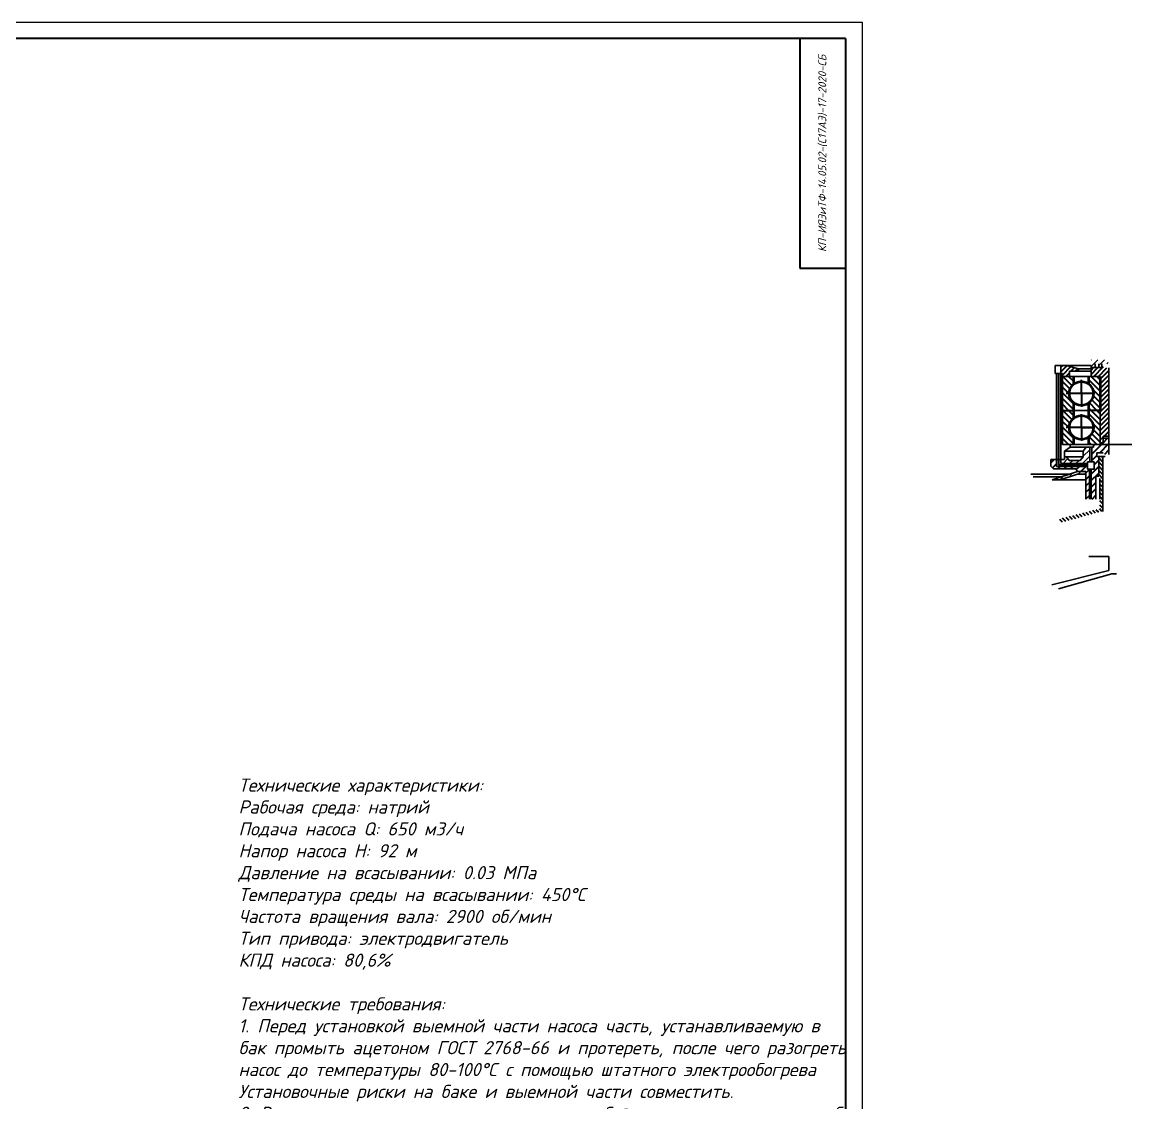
# Model space of a CAD drawing. Header units: millimetres. Extents: x 2879 to 23223, y -3142 to 6314.
# Drawn here: x 22884.4 to 23222.5, y -2630.7 to -2301.4 of the extents above; entities that cross this region are included whole.
import ezdxf

# ---------------------------------------------------------------- set-up
doc = ezdxf.new("R2010")
doc.units = ezdxf.units.MM
doc.layers.get('0').update_dxf_attribs({"lineweight": 40})
doc.layers.add('Размеры', color=7, linetype='Continuous', lineweight=20)
doc.layers.add('Тонкая', color=7, linetype='Continuous', lineweight=25)
doc.styles.add('Размер', font='isocpeur.ttf', dxfattribs={"oblique": 15})
doc.styles.add('Размеры', font='isocpeur.ttf', dxfattribs={"oblique": 15})
pattern_1 = [(45, (21343.6689, -5286.0134), (-0.7118318, 0.7118318), [])]
pattern_2 = [(45, (23243.6135, -2994.7924), (-0.9851186, 0.9851186), [])]

msp = doc.modelspace()

# ---------------------------------------------------------------- hatches: boundary and pattern name
at = {"ltscale": 0.5}
h = msp.add_hatch(dxfattribs=at)
h.set_pattern_fill('ANSI31', color=0, scale=0.317065, style=0)
h.set_pattern_definition(pattern_1)
h.paths.add_polyline_path([(23203.503, -2407.803), (23206.261, -2407.803), (23206.261, -2407.031), (23202.636, -2406.014), (23200.93, -2406.014), (23200.93, -2408.492), (23201.384, -2408.492), (23201.384, -2409.366), (23203.503, -2409.366)])
at = {"lineweight": -3}
h = msp.add_hatch(dxfattribs=at)
h.set_pattern_fill('ANSI31', color=0, scale=0.438793, style=0)
h.set_pattern_definition([(45, (23243.6135, -2989.5564), (-0.9851186, 0.9851186), [])])
h.paths.add_polyline_path([(23215.343, -2404.545), (23215.343, -2404.289), (23210.136, -2404.289), (23210.136, -2406.014), (23210.136, -2406.683), (23211.362, -2406.683), (23211.362, -2405.525), (23212.462, -2405.525), (23212.462, -2406.683), (23213.385, -2406.683), (23213.385, -2405.525), (23213.943, -2405.525), (23215.343, -2405.525)])
at = {"ltscale": 0.5}
h = msp.add_hatch(dxfattribs=at)
h.set_pattern_fill('ANSI31', color=0, scale=0.317065, style=0)
h.set_pattern_definition(pattern_1)
h.paths.add_polyline_path([(23212.919, -2429.582), (23213.823, -2429.582), (23213.823, -2427.581), (23215.558, -2427.581), (23215.558, -2406.784), (23213.943, -2406.784), (23213.943, -2405.525), (23213.385, -2405.525), (23213.385, -2406.683), (23210.136, -2406.683), (23210.136, -2409.366), (23212.919, -2409.366)])
h = msp.add_hatch()
h.set_pattern_fill('ANSI31', color=0, scale=0.38444, angle=-90, style=0)
h.set_pattern_definition([(315, (22951.6299, -2218.1673), (0.8630924, 0.8630924), [])])
h.paths.add_polyline_path([(23210.803, -2414.558, -0.2255124), (23209.457, -2417.39), (23209.457, -2419.748), (23212.917, -2419.748), (23212.917, -2409.368), (23209.457, -2409.368), (23209.457, -2411.727, -0.2255124)])
h.paths.add_polyline_path([(23204.844, -2411.727), (23204.844, -2409.368), (23203.883, -2409.368), (23201.384, -2409.368), (23201.384, -2419.748), (23204.844, -2419.748), (23204.844, -2417.39, -0.2255124), (23203.498, -2414.558, -0.2255124)])
h = msp.add_hatch()
h.set_pattern_fill('ANSI31', color=0, scale=0.38444, angle=-90, style=0)
h.set_pattern_definition([(315, (22951.6299, -2228.5472), (0.8630924, 0.8630924), [])])
h.paths.add_polyline_path([(23210.803, -2424.938, -0.2255124), (23209.457, -2427.77), (23209.457, -2430.128), (23212.917, -2430.128), (23212.917, -2419.748), (23209.457, -2419.748), (23209.457, -2422.107, -0.2255124)])
h.paths.add_polyline_path([(23204.844, -2422.107), (23204.844, -2419.748), (23203.883, -2419.748), (23201.384, -2419.748), (23201.384, -2430.128), (23204.844, -2430.128), (23204.844, -2427.77, -0.2255124), (23203.498, -2424.938, -0.2255124)])
h = msp.add_hatch()
h.set_pattern_fill('ANSI31', color=0, scale=0.438793, style=0)
h.set_pattern_definition(pattern_2)
h.paths.add_polyline_path([(23212.465, -2433.807), (23211.862, -2433.807), (23211.862, -2432.604), (23213.765, -2432.604), (23214.421, -2433.159), (23215.558, -2433.159), (23215.558, -2428.23), (23213.823, -2428.23), (23213.823, -2429.582), (23212.919, -2429.582), (23212.919, -2430.128), (23210.881, -2430.128), (23210.881, -2430.975), (23210.38, -2430.975), (23210.38, -2435.433), (23211.071, -2435.433), (23211.071, -2437.629), (23210.164, -2437.629), (23210.164, -2446.783), (23211.594, -2446.783), (23211.594, -2439.72), (23212.465, -2439.72)])
h = msp.add_hatch()
h.set_pattern_fill('ANSI31', color=0, scale=0.28476, angle=90, style=0)
h.set_pattern_definition([(135, (21343.6689, -5286.0134), (-0.63930443, -0.63930443), [])])
h.paths.add_polyline_path([(23213.731, -2433.807), (23212.465, -2433.807), (23212.465, -2439.72), (23212.781, -2440.481), (23212.781, -2446.783), (23212.781, -2449.746), (23200.657, -2452.79), (23200.489, -2452.832), (23200.489, -2453.673), (23202.091, -2453.673), (23213.47, -2450.493), (23213.731, -2450.493)])
at = {"lineweight": -3}
h = msp.add_hatch(dxfattribs=at)
h.set_pattern_fill('ANSI31', color=0, scale=0.438793, style=0)
h.set_pattern_definition(pattern_2)
h.paths.add_polyline_path([(23209.724, -2430.975), (23208.606, -2430.975), (23207.754, -2432.17), (23207.754, -2433.904), (23206.751, -2434.944), (23203.436, -2434.944), (23202.665, -2433.904), (23202.048, -2433.904), (23202.048, -2434.637), (23200.93, -2434.637), (23200.93, -2435.907), (23209.013, -2435.907), (23209.013, -2435.433), (23209.724, -2435.433)])
h = msp.add_hatch()
h.set_pattern_fill('ANSI31', color=0, scale=0.438793, style=0)
h.set_pattern_definition(pattern_2)
h.paths.add_polyline_path([(23209.606, -2437.629), (23209.013, -2437.629), (23209.013, -2436.827), (23199.546, -2436.827), (23199.546, -2434.637), (23197.811, -2434.637), (23197.811, -2435.311), (23197.811, -2436.693), (23198.687, -2437.53), (23205.487, -2437.53), (23205.94, -2438.366), (23208.558, -2438.366), (23208.558, -2440.856), (23208.558, -2446.783), (23209.606, -2446.783)])
at = {"lineweight": 30}
h = msp.add_hatch(dxfattribs=at)
h.set_pattern_fill('ANSI31', color=0, scale=0.438793, style=0)
h.set_pattern_definition(pattern_2)
h.paths.add_polyline_path([(23208.558, -2438.366), (23205.94, -2438.366), (23198.217, -2440.856), (23200.71, -2440.856), (23205.94, -2439.168), (23208.558, -2439.168)])

# ---------------------------------------------------------------- linework, layer by layer
for p, q in [((23135.34, -2306.406), (22566.34, -2306.406)), ((23121.34, -2306.406), (23121.34, -2376.406)), ((23135.34, -2306.406), (23135.34, -3137.406)), ((23121.34, -2376.406), (23135.34, -2376.406))]:
    msp.add_line(p, q)
at = {"color": 0, "lineweight": 30}
for p, q in [((23199.173, -2408.492), (23199.173, -2406.014)), ((23199.173, -2406.014), (23210.136, -2406.014)), ((23200.93, -2408.492), (23200.93, -2406.014)), ((23206.261, -2407.031), (23202.636, -2406.014)), ((23206.261, -2407.803), (23206.261, -2407.031)), ((23206.261, -2407.031), (23210.136, -2407.031)), ((23210.136, -2406.014), (23210.136, -2409.366)), ((23213.385, -2406.683), (23210.136, -2406.683)), ((23211.362, -2406.683), (23211.362, -2405.525)), ((23212.462, -2405.525), (23212.462, -2406.683)), ((23213.385, -2405.525), (23213.385, -2406.683)), ((23215.558, -2406.784), (23215.558, -2433.159)), ((23199.173, -2408.492), (23201.384, -2408.492)), ((23199.546, -2434.637), (23199.546, -2408.492)), ((23200.93, -2408.492), (23200.93, -2435.907)), ((23201.384, -2408.492), (23201.384, -2430.128)), ((23212.919, -2409.366), (23201.384, -2409.366)), ((23203.503, -2409.366), (23203.503, -2407.803)), ((23203.503, -2407.803), (23210.136, -2407.803)), ((23212.919, -2430.128), (23212.919, -2409.366)), ((23201.384, -2430.128), (23201.384, -2419.748)), ((23201.384, -2419.748), (23203.883, -2419.748)), ((23212.917, -2419.748), (23203.883, -2419.748)), ((23212.917, -2419.748), (23212.917, -2430.128)), ((23222.528, -2430.128), (23201.384, -2430.128)), ((23201.384, -2430.128), (23204.844, -2430.128)), ((23201.717, -2430.128), (23212.919, -2430.128)), ((23203.788, -2430.975), (23203.788, -2430.128)), ((23212.917, -2430.128), (23209.457, -2430.128)), ((23210.881, -2430.975), (23210.881, -2430.128)), ((23212.917, -2430.128), (23222.528, -2430.128)), ((23212.919, -2429.582), (23213.823, -2429.582)), ((23213.823, -2429.582), (23213.823, -2427.581)), ((23213.823, -2427.581), (23215.558, -2427.581)), ((23213.823, -2428.23), (23215.558, -2428.23)), ((23202.048, -2432.17), (23203.788, -2430.975)), ((23202.048, -2434.637), (23202.048, -2432.17)), ((23202.048, -2432.17), (23207.754, -2432.17)), ((23207.754, -2433.904), (23202.048, -2433.904)), ((23202.048, -2433.904), (23202.665, -2433.904)), ((23202.665, -2433.904), (23203.436, -2434.944)), ((23203.788, -2430.975), (23210.881, -2430.975)), ((23206.751, -2434.944), (23207.754, -2433.904)), ((23207.754, -2432.17), (23208.606, -2430.975)), ((23207.754, -2432.17), (23207.754, -2433.904)), ((23209.724, -2435.433), (23209.724, -2430.975)), ((23210.38, -2430.975), (23210.38, -2435.433)), ((23213.765, -2432.604), (23211.862, -2432.604)), ((23211.862, -2432.604), (23211.862, -2433.807)), ((23211.862, -2433.807), (23212.465, -2433.807)), ((23212.465, -2439.72), (23212.465, -2433.807)), ((23212.465, -2433.807), (23214.421, -2433.807)), ((23214.421, -2433.807), (23213.731, -2433.807)), ((23213.731, -2433.807), (23213.731, -2450.493)), ((23197.811, -2435.311), (23197.811, -2434.637)), ((23197.811, -2434.637), (23199.546, -2434.637)), ((23197.811, -2436.693), (23197.811, -2435.311)), ((23198.687, -2437.53), (23197.811, -2436.693)), ((23205.487, -2437.53), (23198.687, -2437.53)), ((23199.546, -2434.637), (23199.546, -2436.827)), ((23199.546, -2434.637), (23202.048, -2434.637)), ((23199.546, -2436.827), (23209.013, -2436.827)), ((23200.93, -2435.907), (23209.013, -2435.907)), ((23203.436, -2434.944), (23206.751, -2434.944)), ((23205.94, -2438.366), (23205.487, -2437.53)), ((23209.013, -2436.827), (23209.013, -2435.433)), ((23209.013, -2435.433), (23211.071, -2435.433)), ((23209.013, -2437.629), (23209.013, -2436.827)), ((23211.071, -2437.629), (23209.013, -2437.629)), ((23209.606, -2437.629), (23209.606, -2446.783)), ((23210.164, -2437.629), (23210.164, -2446.783)), ((23211.071, -2435.433), (23211.071, -2437.629)), ((23191.754, -2439.122), (23203.595, -2439.122)), ((23192.438, -2439.974), (23200.953, -2439.974)), ((23198.217, -2440.856), (23205.94, -2438.366)), ((23198.217, -2440.856), (23208.558, -2440.856)), ((23200.71, -2440.856), (23205.94, -2439.168)), ((23205.94, -2438.366), (23208.558, -2438.366)), ((23205.94, -2439.168), (23208.558, -2439.168)), ((23208.558, -2438.366), (23208.558, -2440.856)), ((23208.558, -2440.856), (23208.558, -2446.783)), ((23211.594, -2446.783), (23211.594, -2439.72)), ((23211.594, -2439.72), (23212.465, -2439.72)), ((23212.781, -2446.783), (23212.781, -2440.481)), ((23209.47, -2464.255), (23215.503, -2464.255)), ((23215.503, -2464.255), (23215.503, -2468.488)), ((23215.503, -2468.488), (23198.183, -2472.837)), ((23200.231, -2474.099), (23216.487, -2469.555)), ((23216.487, -2469.555), (23217.846, -2469.555))]:
    msp.add_line(p, q, dxfattribs=at)
at = {"color": 0, "ltscale": 0.5}
for p, q in [((23200.238, -2408.492), (23200.238, -2435.907)), ((23207.15, -2414.558), (23207.15, -2410.455)), ((23211.288, -2414.558), (23202.521, -2414.558)), ((23207.15, -2414.558), (23207.15, -2418.662)), ((23207.15, -2424.938), (23207.15, -2420.835)), ((23211.288, -2424.938), (23202.521, -2424.938)), ((23207.15, -2424.938), (23211.288, -2424.938)), ((23207.15, -2424.938), (23207.15, -2429.042)), ((23200.238, -2435.907), (23200.238, -2436.367)), ((23209.013, -2436.367), (23200.238, -2436.367))]:
    msp.add_line(p, q, dxfattribs=at)
at = {"color": 0, "lineweight": 50}
for p, q in [((23204.844, -2411.727), (23204.844, -2409.366)), ((23209.457, -2411.727), (23209.457, -2409.366)), ((23212.917, -2409.366), (23212.917, -2419.748)), ((23204.844, -2419.748), (23204.844, -2417.39)), ((23204.844, -2422.107), (23204.844, -2419.748)), ((23209.457, -2419.748), (23209.457, -2417.39)), ((23209.457, -2422.107), (23209.457, -2419.748)), ((23204.844, -2430.128), (23204.844, -2427.77)), ((23209.457, -2430.128), (23209.457, -2427.77))]:
    msp.add_line(p, q, dxfattribs=at)
at = {"color": 0}
for p, q in [((23201.384, -2419.748), (23204.844, -2419.748)), ((23212.917, -2419.748), (23209.457, -2419.748))]:
    msp.add_line(p, q, dxfattribs=at)
at = {"color": 0, "lineweight": 50}
for centre in [(23207.15, -2414.558), (23207.15, -2424.938)]:
    msp.add_circle(centre, 3.652, dxfattribs=at)
at = {"layer": 'Тонкая'}
for p, q in [((22546.34, -2301.406), (23140.34, -2301.406)), ((23140.34, -2301.406), (23140.34, -3142.406))]:
    msp.add_line(p, q, dxfattribs=at)

# ---------------------------------------------------------------- texts
at = {"insert": (23128.34, -2341.406), "char_height": 2.4, "attachment_point": 5, "rotation": 90, "style": 'Размеры'}
msp.add_mtext_dynamic_manual_height_columns('КП-ИЯЭиТФ-14.05.02-(C17АЭ)-17-2020-СБ', width=70.14135, gutter_width=12.5, heights=[14.116], dxfattribs=at)
at = {"layer": 'Размеры', "insert": (22950.34, -2531.925), "char_height": 4, "width": 185, "attachment_point": 1, "style": 'Размер'}
msp.add_mtext('{\\C0;Технические характеристики:\\PРабочая среда: натрий\\PПодача насоса Q: 650 м3/ч\\PНапор насоса H: 92 м\\PДавление на всасывании: 0.03 МПа\\PТемпература среды на всасывании: 450%%DС\\PЧастота вращения вала: 2900 об/мин\\PТип привода: электродвигатель\\PКПД насоса: 80,6%\\P}\\PТехнические требования:\\P1. Перед установкой выемной части насоса часть, устанавливаемую в бак промыть ацетоном ГОСТ 2768-66 и протереть, после чего разогреть насос до температуры 80-100°С с помощью штатного электрообогрева\\PУстановочные риски на баке и выемной части совместить.\\P2. Выемная часть насоса должна плавно и без перекосов опускаться в бак.\\PДопускается местное неприлигание не более 0.1 мм.\\P3. Перед сваркой все детали промыть ацетоном техническим ГОСТ 2768-79.\\P4. После сборки проверить отсутствие заедания вращающихся частей.{\\fTahoma|b0|i0|c204|p32; }', dxfattribs=at)

doc.saveas('drawing.dxf')
